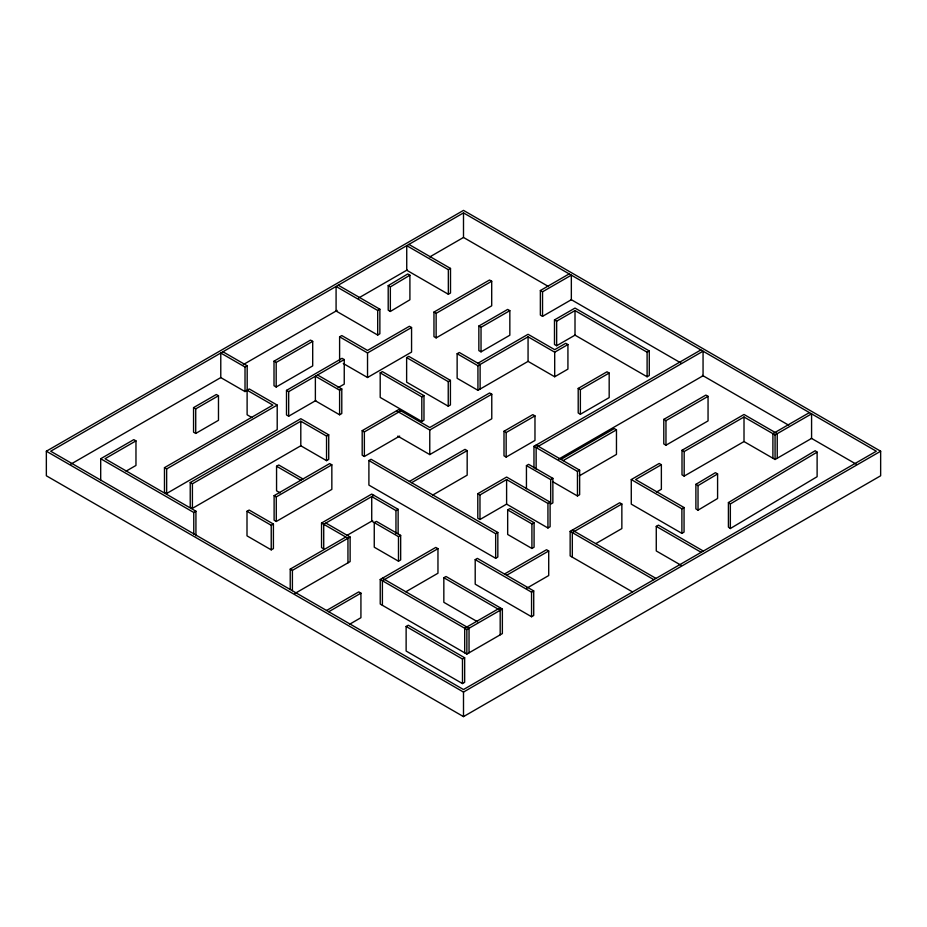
<?xml version="1.0" encoding="UTF-8"?>
<svg xmlns="http://www.w3.org/2000/svg" width="927" height="927" viewBox="0 0 927 927"><rect width="100%" height="100%" fill="white"/><g stroke="black" fill="none" stroke-linecap="round" stroke-linejoin="round"><path stroke-width="1.39" d="M388.204 285.632L407.764 273.952L409.908 275.215L409.908 299.78L390.348 311.46L388.204 310.186L388.204 285.632L390.348 286.895L390.348 311.46M390.348 286.895L409.908 275.215M695.887 484.346L715.435 472.666L717.591 473.929L717.591 498.494L698.031 510.174L695.887 508.9L695.887 484.346L698.031 485.609L698.031 510.174M698.031 485.609L717.591 473.929M728.413 502.561L815.181 450.742L817.116 452.133L817.116 476.698L730.349 528.517L728.413 527.127L728.413 502.561L730.349 503.952L730.349 528.517M730.349 503.952L817.116 452.133M46.35 451.217L463.5 210.383L880.65 451.217L880.65 475.783L463.5 716.617L46.35 475.783L46.35 451.217L463.5 692.063L880.65 451.217M463.5 212.886L50.695 451.217L463.5 689.549L876.305 451.217L463.5 212.886L463.5 237.451L548.564 286.559M70.707 464.23L220.823 377.556M243.337 364.566L337.161 310.394M358.425 298.112L407.208 269.954M429.722 256.953L463.5 237.451M245.018 367.022L247.185 365.759L247.185 390.325L245.018 391.576L220.777 377.59L220.777 353.025L245.018 367.022L245.018 391.576M100.695 480.406L100.695 458.738L133.789 439.63L135.968 440.881L135.968 465.447L126.072 471.159M135.968 440.881L105.041 458.738L195.933 511.217L195.933 535.783M193.558 407.625L216.315 394.496L218.482 395.748L218.482 420.313L195.724 433.442L193.558 432.191L193.558 407.625L195.724 408.888L218.482 395.748M274.01 361.182L310.522 340.093L312.7 341.356L312.7 365.91L276.188 386.999L274.01 385.736L274.01 361.182L276.188 362.434L312.7 341.356M377.695 310.475L379.873 309.224L379.873 333.79L377.695 335.041L336.084 311.02L336.084 286.455L377.695 310.475L377.695 335.041M448.344 269.687L450.51 268.436L450.51 293.002L448.344 294.253L406.733 270.232L406.733 245.667L448.344 269.687L448.344 294.253M247.115 390.221L249.293 388.969L277.208 405.087L277.208 429.653L166.651 493.488L164.473 492.225L164.473 467.671L272.874 405.087L247.115 390.221L247.115 414.786L252.017 417.613M339.606 361.379L339.606 336.825L341.785 335.562L367.532 350.429L409.386 326.269L411.565 327.521L411.565 352.086L367.532 377.509L343.291 363.511M315.84 400.522L288.679 416.2L286.501 414.948L286.501 390.383L342.063 358.309L344.241 359.56L344.241 384.126L338.065 387.683M286.501 390.383L288.679 391.634L344.241 359.56M433.963 312.075L489.526 280L491.704 281.252L491.704 305.817L436.142 337.892L433.963 336.64L433.963 312.075L436.142 313.338L491.704 281.252M164.473 467.671L166.651 468.923L277.208 405.087M339.606 336.825L367.532 352.944L411.565 327.521M339.606 390.221L341.785 388.969L341.785 413.535L339.606 414.786L315.377 400.788L315.377 376.223L339.606 390.221L339.606 414.786M190.232 482.538L300.8 418.703L328.726 434.833L328.726 459.386L326.547 460.649L300.8 445.771L192.41 508.355L190.232 507.104L190.232 482.538L192.41 483.79L300.8 421.217L326.547 436.084L328.726 434.833M380.197 372.863L382.364 371.611L423.975 395.632L423.975 420.198L421.808 421.449L380.197 397.428L380.197 372.863L421.808 396.895L423.975 395.632M406.629 357.602L408.795 356.35L450.418 380.371L450.418 404.937L448.239 406.188L406.629 382.167L406.629 357.602L448.239 381.634L450.418 380.371M478.853 326.037L507.672 309.409L509.838 310.661L509.838 335.226L481.032 351.854L478.853 350.603L478.853 326.037L481.032 327.301L509.838 310.661M540.36 290.533L542.538 291.785L571.345 275.157L571.345 299.711L542.538 316.35L540.36 315.099L540.36 290.533L569.178 273.894M477.938 363.233L528.066 334.299L554.694 349.676L565.748 343.303L567.927 344.554L567.927 369.12L554.694 376.756L528.066 361.379L477.938 390.313L457.138 378.297L457.138 353.732L459.305 352.48L480.116 364.496L480.116 389.05M100.695 458.738L193.766 512.469L195.933 511.217M280.197 492.909L276.559 490.812L276.559 466.246L278.737 464.995L302.978 478.981M399.664 436.096L364.369 456.478L362.19 455.227L362.19 430.661L398.703 409.583L429.769 427.509L489.595 392.967L491.773 394.218L491.773 418.784L429.769 454.589L397.776 436.119M554.485 319.919L575.007 308.077L649.282 350.951L649.282 375.516L647.104 376.768L575.007 335.145L556.652 345.736L554.485 344.485L554.485 319.919L556.652 321.182L575.007 310.58L647.104 352.202L649.282 350.951M457.138 353.732L477.938 365.748L528.066 336.814L554.694 352.19L567.927 344.554M362.19 430.661L364.369 431.912L400.881 410.835M246.999 511.31L249.166 510.047L273.407 524.045L273.407 548.61L271.229 549.862L246.999 535.864L246.999 511.31L271.229 525.296L273.407 524.045M274.114 495.655L329.664 463.57L331.843 464.833L331.843 489.386L276.281 521.472L274.114 520.209L274.114 495.655L276.281 496.907L331.843 464.833M368.9 460.534L371.078 459.282L497.834 532.469L497.834 557.023L495.667 558.286L368.9 485.099L368.9 460.534L495.667 533.72L497.834 532.469M396.536 410.835L429.769 430.024L491.773 394.218M373.894 495.319L323.72 524.288L323.72 548.854L321.542 547.602L321.542 523.037L371.727 494.068L398.135 509.317L398.135 533.871M409.444 481.437L465.006 449.352L467.173 450.615L467.173 475.169L432.608 495.134M411.623 482.689L467.173 450.615M503.998 431.264L532.805 414.636L534.972 415.887L534.972 440.452L506.165 457.081L503.998 455.829L503.998 431.264L506.165 432.527L534.972 415.887M578.205 388.425L607.011 371.785L609.178 373.048L609.178 397.602L580.372 414.242L578.205 412.99L578.205 388.425L580.372 389.676L609.178 373.048M346.965 535.424L372.666 520.592M290.221 589.34L290.221 569.108L345.783 537.034M290.221 569.108L292.399 570.36L350.128 537.034L350.128 561.588L294.867 593.5M398.483 561.194L374.253 547.208L374.253 522.643L376.42 521.391L400.661 535.377L400.661 559.943L398.483 561.194L398.483 536.64L371.727 521.136L371.727 496.571L395.956 510.568L398.135 509.317M533.964 467.984L533.964 446.316L700.882 349.942M398.483 536.64L400.661 535.377M477.799 493.685L506.605 477.057L550.105 502.167L550.105 526.733L547.938 527.984L506.605 504.126L479.977 519.502L477.799 518.251L477.799 493.685L479.977 494.948L506.605 479.56L547.938 503.419L550.105 502.167M526.443 465.597L528.622 464.346L552.863 478.344L552.863 502.909L550.684 504.161L550.684 479.595L526.443 465.597L526.443 488.714M558.564 459.178L703.06 375.759L703.06 351.194L536.142 447.567L536.142 469.236M560.962 459.386L614.3 428.587L616.467 429.838L616.467 454.404L579.259 475.887M563.129 460.638L616.467 429.838M550.684 479.595L552.863 478.344M326.559 610.487L358.761 591.889L360.927 593.153L360.927 617.706L349.78 624.149M477.648 621.832L443.836 602.307L443.836 577.741L446.014 576.49L502.364 609.027L502.364 633.581L466.86 654.08L380.232 604.056L380.232 579.491L435.783 547.417L437.961 548.668L437.961 573.234L405.864 591.774M328.726 611.739L360.927 593.153M437.961 548.668L382.399 580.754L382.399 605.308M663.79 419.386L705.876 395.087L708.054 396.35L708.054 420.904L665.968 445.203L663.79 443.952L663.79 419.386L665.968 420.638L708.054 396.35M507.672 509.908L509.85 508.645L534.079 522.643L534.079 547.208L531.913 548.46L507.672 534.462L507.672 509.908L531.913 523.894L534.079 522.643M533.964 446.316L577.463 471.426L579.642 470.163L579.642 494.728L577.463 495.98L552.608 481.634M475.203 559.641L477.37 558.378L533.72 590.916L533.72 615.482L531.553 616.733L475.203 584.195L475.203 559.641L531.553 592.168L533.72 590.916M661.368 464.705L635.621 479.572L684.056 507.544L684.056 532.11L681.89 533.361L631.275 504.137L631.275 479.572L659.201 463.454L661.368 464.705L661.368 489.271L656.467 492.098M682.005 450.29L684.172 451.542L744.01 416.999L775.065 434.925L811.577 413.848L811.577 438.413L775.065 459.491L744.01 441.565L684.172 476.107L682.005 474.856L682.005 450.29L744.01 414.485L777.243 433.674L777.243 458.239M632.596 591.971L570.151 555.922L570.151 531.356L619.688 502.758L621.855 504.01L621.855 528.575L595.852 543.593M406.13 626.478L408.309 625.227L464.659 657.764L464.659 682.318L462.48 683.57L406.13 651.044L406.13 626.478L462.48 659.016L464.659 657.764M621.855 504.01L572.318 532.608L572.318 557.173M504.462 574.022L546.548 549.723L548.714 550.986L548.714 575.54L526.443 588.402M506.64 575.273L548.714 550.986M809.41 412.596L772.898 433.674L772.898 458.239M500.186 607.764L464.694 628.263L464.694 652.828M380.232 579.491L466.86 629.514L502.364 609.027M631.275 479.572L681.89 508.796L684.056 507.544M681.229 565.354L656.27 550.951L656.27 526.385L658.448 525.134L703.361 551.067M571.078 299.56L681.16 363.117M702.423 375.389L788.738 425.226M811.252 438.228L856.293 464.23M408.9 244.415L450.51 268.436M338.251 285.203L379.873 309.224M536.142 445.053L579.642 470.163M656.27 526.385L701.183 552.318M317.544 374.971L341.785 388.969M572.318 530.105L656.003 578.413M570.151 531.356L653.825 579.665M222.955 351.773L247.185 365.759M276.559 466.246L300.8 480.244M443.836 577.741L500.186 610.279L500.186 634.844M325.887 523.037L350.128 537.034M321.542 523.037L347.949 538.286L347.949 562.851M382.399 578.239L469.039 628.263L469.039 652.828M775.065 434.925L775.065 459.491M744.01 416.999L744.01 441.565M684.172 451.542L684.172 476.107M681.89 508.796L681.89 533.361M665.968 420.638L665.968 445.203M647.104 352.202L647.104 376.768M580.372 389.676L580.372 414.242M577.463 471.426L577.463 495.98M575.007 310.58L575.007 335.145M556.652 321.182L556.652 345.736M554.694 352.19L554.694 376.756M547.938 503.419L547.938 527.984M542.538 291.785L542.538 316.35M531.913 523.894L531.913 548.46M531.553 592.168L531.553 616.733M528.066 336.814L528.066 361.379M506.605 479.56L506.605 504.126M506.165 432.527L506.165 457.081M495.667 533.72L495.667 558.286M481.032 327.301L481.032 351.854M479.977 494.948L479.977 519.502M477.938 365.748L477.938 390.313M466.86 629.514L466.86 654.08M463.5 692.063L463.5 716.617M462.48 659.016L462.48 683.57M448.239 381.634L448.239 406.188M436.142 313.338L436.142 337.892M429.769 430.024L429.769 454.589M421.808 396.895L421.808 421.449M395.956 510.568L395.956 533.685M367.532 352.944L367.532 377.509M364.369 431.912L364.369 456.478M326.547 436.084L326.547 460.649M300.8 421.217L300.8 445.771M292.399 570.36L292.399 590.592M288.679 391.634L288.679 416.2M276.188 362.434L276.188 386.999M276.281 496.907L276.281 521.472M271.229 525.296L271.229 549.862M195.724 408.888L195.724 433.442M193.766 512.469L193.766 534.149M192.41 483.79L192.41 508.355M166.651 468.923L166.651 493.488"/></g></svg>
